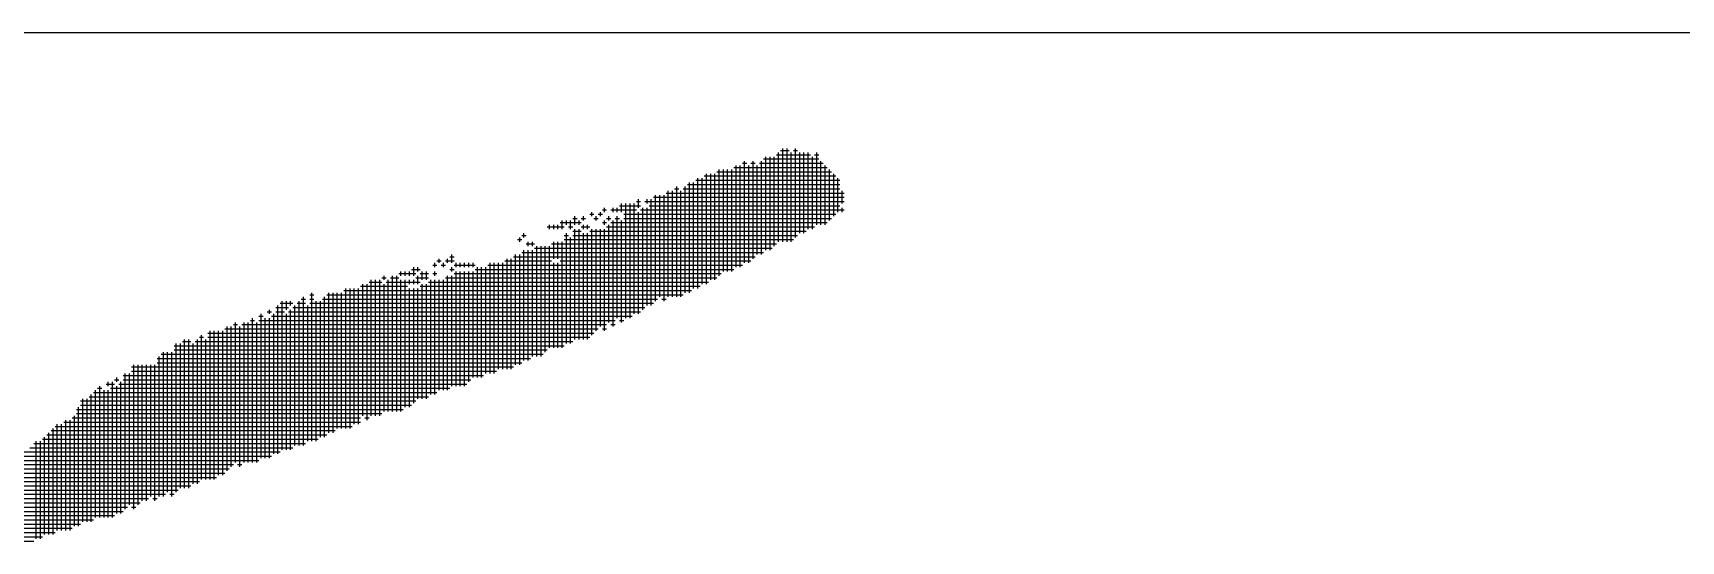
# Model space of a CAD drawing. Header units: feet. Extents: x 0 to 336400, y 0 to 237600.
# Drawn here: x 212106 to 213574, y 12348 to 12800 of the extents above; entities that cross this region are included whole.
import ezdxf
from ezdxf.enums import TextEntityAlignment as Align

# ---------------------------------------------------------------- set-up
doc = ezdxf.new("R2010")
doc.units = ezdxf.units.FT
doc.header["$LTSCALE"] = 2200
doc.header["$MEASUREMENT"] = 0
for name, color, linetype in [('CX-BORD-LIN1', 4, 'CONTINUOUS'), ('CX-BORD-LIN2', 3, 'CONTINUOUS'), ('CX-BORD-TEX2', 7, 'CONTINUOUS'), ('CX-BORD-TEX3', 6, 'CONTINUOUS'), ('CX-MISC', 2, 'CONTINUOUS')]:
    doc.layers.add(name, color=color, linetype=linetype)
doc.styles.add('TB_TEXT', font='')
doc.styles.add('TB_WBTXT', font='')
doc.styles.add('TB_WMTXT', font='')
doc.styles.get('TB_TEXT').set_extended_font_data('DotumChe')
doc.styles.get('TB_WBTXT').set_extended_font_data('Dotum')
doc.styles.get('TB_WMTXT').set_extended_font_data('DotumChe')

# ---------------------------------------------------------------- blocks, each defined once
blk = doc.blocks.new('CXBLKA1-KHCA-1')
at = {"layer": 'CX-BORD-LIN2'}
blk.add_lwpolyline([(558, 12), (270, 12)], dxfattribs=at)
at = {"layer": 'CX-BORD-LIN1', "style": 'TB_TEXT'}
for tag, p in [('TR_RCON5', (342.3033, 33)), ('TR_RCON4', (342.3033, 27)), ('TR_RCON3', (342.3033, 21)), ('TR_RCON2', (342.3033, 15)), ('TR_RCON1', (342.3033, 9))]:
    blk.add_attdef(tag, text='', height=3.5, dxfattribs=at).set_placement(p, align=Align.MIDDLE_LEFT)
for tag, height, p in [('TR_DGN5', 3.5, (451.1185, 33)), ('TR_CHK5', 3.5, (491.1185, 33)), ('TR_RDAT5', 3.5, (317.5, 33)), ('TR_APP5', 3.5, (531.1185, 33)), ('TR_RNUM5', 3, (285.1051, 32.6366)), ('TR_DGN4', 3.5, (451.1185, 27)), ('TR_CHK4', 3.5, (491.1185, 27)), ('TR_RDAT4', 3.5, (317.5, 27)), ('TR_APP4', 3.5, (531.1185, 27)), ('TR_RNUM4', 3, (285.1051, 26.6366)), ('TR_DGN3', 3.5, (451.1185, 21)), ('TR_CHK3', 3.5, (491.1185, 21)), ('TR_RDAT3', 3.5, (317.5, 21)), ('TR_APP3', 3.5, (531.1185, 21)), ('TR_RNUM3', 3, (285.1051, 20.6366)), ('TR_DGN2', 3.5, (451.1185, 15)), ('TR_CHK2', 3.5, (491.1185, 15)), ('TR_RDAT2', 3.5, (317.5, 15)), ('TR_APP2', 3.5, (531.1185, 15)), ('TR_RNUM2', 3, (285.1051, 14.6366)), ('TR_DGN1', 3.5, (451.1185, 9)), ('TR_CHK1', 3.5, (491.1185, 9)), ('TR_RDAT1', 3.5, (317.5, 9)), ('TR_APP1', 3.5, (531.1185, 9)), ('TR_RNUM1', 3, (285.1051, 8.6366))]:
    blk.add_attdef(tag, text='', height=height, dxfattribs=at).set_placement(p, align=Align.MIDDLE_CENTER)
at = {"layer": 'CX-BORD-LIN2', "style": 'TB_TEXT'}
blk.add_attdef('TD_VERSION', text='', height=3, rotation=90, dxfattribs=at).set_placement((800.5, 48.0149), align=Align.MIDDLE_CENTER)
at = {"layer": 'CX-BORD-TEX2', "style": 'TB_WMTXT'}
for tag, height, p in [('TB_CNAME', 5, (15.3448, 531.8324)), ('TB_CSCOP', 4, (16.6346, 523.8324))]:
    blk.add_attdef(tag, text='', height=height, dxfattribs=at).set_placement(p, align=Align.BOTTOM_LEFT)
at = {"layer": 'CX-BORD-TEX2', "style": 'TB_WBTXT'}
for tag, height, p in [('TB_MTITIL', 10, (398, 533.3264)), ('TB_STITL', 7, (398, 518.3264))]:
    blk.add_attdef(tag, text='', height=height, dxfattribs=at).set_placement(p, align=Align.MIDDLE_CENTER)
at = {"layer": 'CX-BORD-TEX3', "style": 'TB_TEXT'}
for tag, height, p in [('TD_LNDST', 4.5, (215, 31.5)), ('TD_DSECT', 4.5, (605.5, 31.5)), ('TD_DDIST', 4.5, (654.5, 31.5)), ('TD_DNAME_TOP', 4.5, (755, 27.957)), ('TD_CSECT', 4.5, (605.5, 22.5)), ('TD_CDIST', 4.5, (654.5, 22.5)), ('TD_DNAME_MAIN', 4.5, (755, 21.4731)), ('TD_DNAME_BOT', 3, (755, 15.2489)), ('TD_HSCAL', 4.5, (620.8841, 13.7484)), ('TD_VSCAL', 4.5, (656.8615, 13.7484)), ('TD_CCOMP', 4.5, (215, 13.5927)), ('TD_CSTEP', 4.5, (250.744, 5.125)), ('TD_FIELD', 4.5, (180, 5.125)), ('TD_DWGNO', 4.5, (755, 5.0017)), ('TD_DWGCODE', 4.5, (637, 4.7908))]:
    blk.add_attdef(tag, text='', height=height, dxfattribs=at).set_placement(p, align=Align.MIDDLE_CENTER)
for tag, height, width, p in [('TD_DCOMP', 4.5, 0.95, (215, 22.5875)), ('TD_CNAME', 5, 0.78, (65, 7.5956))]:
    blk.add_attdef(tag, text='', height=height, dxfattribs=dict(at, width=width)).set_placement(p, align=Align.MIDDLE_CENTER)

msp = doc.modelspace()

# ---------------------------------------------------------------- linework, layer by layer
at = {"layer": 'CX-MISC'}
for p, q in [((212758.5, 12606.5, 9817), (212758.5, 12689.7, 9817)), ((212762.3, 12606.5, 9817), (212762.3, 12689.7, 9817)), ((212766.1, 12610.3, 9817), (212766.1, 12689.7, 9817)), ((212767.9, 12691.6, 9817), (212798.2, 12691.6, 9817)), ((212769.8, 12614.1, 9817), (212769.8, 12693.5, 9817)), ((212771.7, 12695.3, 9817), (212779.3, 12695.3, 9817)), ((212773.6, 12614.1, 9817), (212773.6, 12697.2, 9817)), ((212777.4, 12614.1, 9817), (212777.4, 12697.2, 9817)), ((212781.2, 12614.1, 9817), (212781.2, 12693.5, 9817)), ((212783.1, 12695.3, 9817), (212786.8, 12695.3, 9817)), ((212785, 12617.9, 9817), (212785, 12697.2, 9817)), ((212788.7, 12621.6, 9817), (212788.7, 12693.5, 9817)), ((212792.5, 12621.6, 9817), (212792.5, 12693.5, 9817)), ((212796.3, 12625.4, 9817), (212796.3, 12693.5, 9817)), ((212800.1, 12625.4, 9817), (212800.1, 12689.7, 9817)), ((212802, 12691.6, 9817), (212805.7, 12691.6, 9817)), ((212803.9, 12629.2, 9817), (212803.9, 12693.5, 9817)), ((212705.6, 12576.3, 9817), (212705.6, 12674.6, 9817)), ((212709.4, 12580.1, 9817), (212709.4, 12674.6, 9817)), ((212713.1, 12580.1, 9817), (212713.1, 12674.6, 9817)), ((212715, 12676.4, 9817), (212817.1, 12676.4, 9817)), ((212716.9, 12583.8, 9817), (212716.9, 12678.3, 9817)), ((212720.7, 12587.6, 9817), (212720.7, 12678.3, 9817)), ((212724.5, 12587.6, 9817), (212724.5, 12678.3, 9817)), ((212728.3, 12587.6, 9817), (212728.3, 12678.3, 9817)), ((212730.1, 12680.2, 9817), (212813.3, 12680.2, 9817)), ((212732, 12591.4, 9817), (212732, 12682.1, 9817)), ((212735.8, 12591.4, 9817), (212735.8, 12682.1, 9817)), ((212737.7, 12684, 9817), (212741.5, 12684, 9817)), ((212739.6, 12595.2, 9817), (212739.6, 12685.9, 9817)), ((212743.4, 12595.2, 9817), (212743.4, 12682.1, 9817)), ((212745.3, 12684, 9817), (212749, 12684, 9817)), ((212747.2, 12599, 9817), (212747.2, 12685.9, 9817)), ((212750.9, 12602.7, 9817), (212750.9, 12682.1, 9817)), ((212752.8, 12684, 9817), (212809.5, 12684, 9817)), ((212754.7, 12602.7, 9817), (212754.7, 12685.9, 9817)), ((212756.6, 12687.8, 9817), (212805.7, 12687.8, 9817)), ((212807.6, 12629.2, 9817), (212807.6, 12685.9, 9817)), ((212811.4, 12629.2, 9817), (212811.4, 12682.1, 9817)), ((212815.2, 12633, 9817), (212815.2, 12678.3, 9817)), ((212819, 12636.8, 9817), (212819, 12674.6, 9817)), ((212671.6, 12564.9, 9817), (212671.6, 12659.4, 9817)), ((212675.3, 12564.9, 9817), (212675.3, 12659.4, 9817)), ((212677.2, 12661.3, 9817), (212681, 12661.3, 9817)), ((212679.1, 12564.9, 9817), (212679.1, 12663.2, 9817)), ((212682.9, 12564.9, 9817), (212682.9, 12659.4, 9817)), ((212684.8, 12661.3, 9817), (212824.6, 12661.3, 9817)), ((212686.7, 12568.7, 9817), (212686.7, 12663.2, 9817)), ((212688.6, 12665.1, 9817), (212824.6, 12665.1, 9817)), ((212690.5, 12568.7, 9817), (212690.5, 12667, 9817)), ((212694.2, 12572.5, 9817), (212694.2, 12667, 9817)), ((212696.1, 12668.9, 9817), (212824.6, 12668.9, 9817)), ((212698, 12572.5, 9817), (212698, 12670.8, 9817)), ((212701.8, 12576.3, 9817), (212701.8, 12670.8, 9817)), ((212703.7, 12672.7, 9817), (212820.9, 12672.7, 9817)), ((212822.8, 12640.5, 9817), (212822.8, 12670.8, 9817)), ((212826.5, 12648.1, 9817), (212826.5, 12659.4, 9817)), ((212614.9, 12640.5, 9817), (212614.9, 12644.3, 9817)), ((212622.4, 12640.5, 9817), (212622.4, 12644.3, 9817)), ((212626.2, 12640.5, 9817), (212626.2, 12644.3, 9817)), ((212628.1, 12646.2, 9817), (212647, 12646.2, 9817)), ((212630, 12640.5, 9817), (212630, 12648.1, 9817)), ((212633.8, 12546, 9817), (212633.8, 12648.1, 9817)), ((212637.5, 12546, 9817), (212637.5, 12648.1, 9817)), ((212641.3, 12549.8, 9817), (212641.3, 12648.1, 9817)), ((212643.2, 12650, 9817), (212647, 12650, 9817)), ((212645.1, 12644.3, 9817), (212645.1, 12651.9, 9817)), ((212648.9, 12553.6, 9817), (212648.9, 12644.3, 9817)), ((212650.8, 12650, 9817), (212828.4, 12650, 9817)), ((212652.7, 12648.1, 9817), (212652.7, 12651.9, 9817)), ((212652.7, 12557.4, 9817), (212652.7, 12644.3, 9817)), ((212654.5, 12646.2, 9817), (212824.6, 12646.2, 9817)), ((212656.4, 12557.4, 9817), (212656.4, 12651.9, 9817)), ((212658.3, 12653.8, 9817), (212828.4, 12653.8, 9817)), ((212660.2, 12561.2, 9817), (212660.2, 12655.7, 9817)), ((212664, 12564.9, 9817), (212664, 12655.7, 9817)), ((212667.8, 12561.2, 9817), (212667.8, 12655.7, 9817)), ((212669.7, 12657.5, 9817), (212828.4, 12657.5, 9817)), ((212826.5, 12640.5, 9817), (212826.5, 12644.3, 9817)), ((212575.2, 12631.1, 9817), (212594.1, 12631.1, 9817)), ((212577.1, 12625.4, 9817), (212577.1, 12633, 9817)), ((212580.8, 12629.2, 9817), (212580.8, 12633, 9817)), ((212584.6, 12625.4, 9817), (212584.6, 12633, 9817)), ((212586.5, 12634.9, 9817), (212590.3, 12634.9, 9817)), ((212588.4, 12629.2, 9817), (212588.4, 12636.8, 9817)), ((212592.2, 12629.2, 9817), (212592.2, 12633, 9817)), ((212594.1, 12634.9, 9817), (212597.8, 12634.9, 9817)), ((212596, 12633, 9817), (212596, 12636.8, 9817)), ((212601.6, 12638.6, 9817), (212605.4, 12638.6, 9817)), ((212603.5, 12636.8, 9817), (212603.5, 12640.5, 9817)), ((212605.4, 12634.9, 9817), (212609.2, 12634.9, 9817)), ((212607.3, 12633, 9817), (212607.3, 12636.8, 9817)), ((212609.2, 12638.6, 9817), (212613, 12638.6, 9817)), ((212611.1, 12636.8, 9817), (212611.1, 12640.5, 9817)), ((212613, 12642.4, 9817), (212616.7, 12642.4, 9817)), ((212613, 12631.1, 9817), (212616.7, 12631.1, 9817)), ((212614.9, 12629.2, 9817), (212614.9, 12633, 9817)), ((212616.7, 12634.9, 9817), (212620.5, 12634.9, 9817)), ((212618.6, 12633, 9817), (212618.6, 12636.8, 9817)), ((212620.5, 12642.4, 9817), (212643.2, 12642.4, 9817)), ((212620.5, 12631.1, 9817), (212813.3, 12631.1, 9817)), ((212622.4, 12538.5, 9817), (212622.4, 12633, 9817)), ((212624.3, 12634.9, 9817), (212628.1, 12634.9, 9817)), ((212626.2, 12546, 9817), (212626.2, 12636.8, 9817)), ((212630, 12542.3, 9817), (212630, 12633, 9817)), ((212631.9, 12638.6, 9817), (212820.9, 12638.6, 9817)), ((212631.9, 12634.9, 9817), (212817.1, 12634.9, 9817)), ((212645.1, 12549.8, 9817), (212645.1, 12640.5, 9817)), ((212647, 12642.4, 9817), (212828.4, 12642.4, 9817)), ((212537.4, 12616, 9817), (212541.1, 12616, 9817)), ((212539.3, 12614.1, 9817), (212539.3, 12617.9, 9817)), ((212541.1, 12619.7, 9817), (212544.9, 12619.7, 9817)), ((212543, 12617.9, 9817), (212543, 12621.6, 9817)), ((212563.8, 12627.3, 9817), (212578.9, 12627.3, 9817)), ((212565.7, 12625.4, 9817), (212565.7, 12629.2, 9817)), ((212569.5, 12625.4, 9817), (212569.5, 12629.2, 9817)), ((212573.3, 12625.4, 9817), (212573.3, 12629.2, 9817)), ((212578.9, 12619.7, 9817), (212582.7, 12619.7, 9817)), ((212578.9, 12616, 9817), (212783.1, 12616, 9817)), ((212580.8, 12523.4, 9817), (212580.8, 12621.6, 9817)), ((212582.7, 12627.3, 9817), (212586.5, 12627.3, 9817)), ((212584.6, 12523.4, 9817), (212584.6, 12617.9, 9817)), ((212586.5, 12623.5, 9817), (212594.1, 12623.5, 9817)), ((212586.5, 12619.7, 9817), (212786.8, 12619.7, 9817)), ((212588.4, 12527.1, 9817), (212588.4, 12625.4, 9817)), ((212592.2, 12527.1, 9817), (212592.2, 12625.4, 9817)), ((212594.1, 12627.3, 9817), (212601.6, 12627.3, 9817)), ((212596, 12625.4, 9817), (212596, 12629.2, 9817)), ((212596, 12527.1, 9817), (212596, 12621.6, 9817)), ((212599.7, 12625.4, 9817), (212599.7, 12629.2, 9817)), ((212599.7, 12527.1, 9817), (212599.7, 12621.6, 9817)), ((212601.6, 12623.5, 9817), (212794.4, 12623.5, 9817)), ((212603.5, 12530.9, 9817), (212603.5, 12625.4, 9817)), ((212607.3, 12534.7, 9817), (212607.3, 12625.4, 9817)), ((212611.1, 12538.5, 9817), (212611.1, 12625.4, 9817)), ((212614.9, 12534.7, 9817), (212614.9, 12625.4, 9817)), ((212616.7, 12627.3, 9817), (212802, 12627.3, 9817)), ((212618.6, 12542.3, 9817), (212618.6, 12629.2, 9817)), ((212476.9, 12600.8, 9817), (212480.7, 12600.8, 9817)), ((212478.8, 12595.2, 9817), (212478.8, 12602.7, 9817)), ((212533.6, 12600.8, 9817), (212749, 12600.8, 9817)), ((212535.5, 12504.5, 9817), (212535.5, 12602.7, 9817)), ((212539.3, 12504.5, 9817), (212539.3, 12602.7, 9817)), ((212541.1, 12604.6, 9817), (212756.6, 12604.6, 9817)), ((212543, 12508.2, 9817), (212543, 12606.5, 9817)), ((212544.9, 12612.2, 9817), (212552.5, 12612.2, 9817)), ((212546.8, 12610.3, 9817), (212546.8, 12614.1, 9817)), ((212546.8, 12508.2, 9817), (212546.8, 12606.5, 9817)), ((212550.6, 12610.3, 9817), (212550.6, 12614.1, 9817)), ((212550.6, 12512, 9817), (212550.6, 12606.5, 9817)), ((212552.5, 12608.4, 9817), (212764.2, 12608.4, 9817)), ((212554.4, 12512, 9817), (212554.4, 12610.3, 9817)), ((212558.2, 12512, 9817), (212558.2, 12610.3, 9817)), ((212561.9, 12515.8, 9817), (212561.9, 12610.3, 9817)), ((212565.7, 12519.6, 9817), (212565.7, 12610.3, 9817)), ((212567.6, 12612.2, 9817), (212767.9, 12612.2, 9817)), ((212569.5, 12599, 9817), (212569.5, 12614.1, 9817)), ((212573.3, 12599, 9817), (212573.3, 12614.1, 9817)), ((212577.1, 12519.6, 9817), (212577.1, 12614.1, 9817)), ((212431.5, 12585.7, 9817), (212446.6, 12585.7, 9817)), ((212433.4, 12583.8, 9817), (212433.4, 12587.6, 9817)), ((212437.2, 12583.8, 9817), (212437.2, 12587.6, 9817)), ((212441, 12583.8, 9817), (212441, 12587.6, 9817)), ((212442.9, 12589.5, 9817), (212450.4, 12589.5, 9817)), ((212444.8, 12583.8, 9817), (212444.8, 12591.4, 9817)), ((212448.5, 12587.6, 9817), (212448.5, 12591.4, 9817)), ((212450.4, 12585.7, 9817), (212458, 12585.7, 9817)), ((212452.3, 12580.1, 9817), (212452.3, 12587.6, 9817)), ((212456.1, 12580.1, 9817), (212456.1, 12587.6, 9817)), ((212461.8, 12593.3, 9817), (212465.5, 12593.3, 9817)), ((212461.8, 12585.7, 9817), (212465.5, 12585.7, 9817)), ((212463.7, 12591.4, 9817), (212463.7, 12595.2, 9817)), ((212463.7, 12583.8, 9817), (212463.7, 12587.6, 9817)), ((212465.5, 12597.1, 9817), (212469.3, 12597.1, 9817)), ((212467.4, 12595.2, 9817), (212467.4, 12599, 9817)), ((212469.3, 12593.3, 9817), (212473.1, 12593.3, 9817)), ((212471.2, 12591.4, 9817), (212471.2, 12595.2, 9817)), ((212473.1, 12597.1, 9817), (212480.7, 12597.1, 9817)), ((212475, 12595.2, 9817), (212475, 12599, 9817)), ((212476.9, 12589.5, 9817), (212480.7, 12589.5, 9817)), ((212478.8, 12587.6, 9817), (212478.8, 12591.4, 9817)), ((212480.7, 12593.3, 9817), (212499.6, 12593.3, 9817)), ((212480.7, 12585.7, 9817), (212718.8, 12585.7, 9817)), ((212482.6, 12591.4, 9817), (212482.6, 12595.2, 9817)), ((212482.6, 12485.6, 9817), (212482.6, 12587.6, 9817)), ((212486.3, 12591.4, 9817), (212486.3, 12595.2, 9817)), ((212486.3, 12485.6, 9817), (212486.3, 12587.6, 9817)), ((212490.1, 12591.4, 9817), (212490.1, 12595.2, 9817)), ((212490.1, 12485.6, 9817), (212490.1, 12587.6, 9817)), ((212493.9, 12591.4, 9817), (212493.9, 12595.2, 9817)), ((212493.9, 12489.3, 9817), (212493.9, 12587.6, 9817)), ((212497.7, 12591.4, 9817), (212497.7, 12595.2, 9817)), ((212497.7, 12493.1, 9817), (212497.7, 12587.6, 9817)), ((212499.6, 12589.5, 9817), (212730.1, 12589.5, 9817)), ((212501.5, 12493.1, 9817), (212501.5, 12591.4, 9817)), ((212505.2, 12493.1, 9817), (212505.2, 12591.4, 9817)), ((212509, 12496.9, 9817), (212509, 12591.4, 9817)), ((212510.9, 12593.3, 9817), (212737.7, 12593.3, 9817)), ((212512.8, 12496.9, 9817), (212512.8, 12595.2, 9817)), ((212516.6, 12496.9, 9817), (212516.6, 12595.2, 9817)), ((212520.4, 12500.7, 9817), (212520.4, 12595.2, 9817)), ((212524.1, 12500.7, 9817), (212524.1, 12595.2, 9817)), ((212526, 12597.1, 9817), (212567.6, 12597.1, 9817)), ((212527.9, 12500.7, 9817), (212527.9, 12599, 9817)), ((212531.7, 12500.7, 9817), (212531.7, 12599, 9817)), ((212569.5, 12519.6, 9817), (212569.5, 12595.2, 9817)), ((212573.3, 12519.6, 9817), (212573.3, 12595.2, 9817)), ((212575.2, 12597.1, 9817), (212745.3, 12597.1, 9817)), ((212384.3, 12447.8, 9817), (212384.3, 12572.5, 9817)), ((212388.1, 12447.8, 9817), (212388.1, 12572.5, 9817)), ((212391.8, 12451.5, 9817), (212391.8, 12572.5, 9817)), ((212395.6, 12451.5, 9817), (212395.6, 12572.5, 9817)), ((212397.5, 12574.4, 9817), (212439.1, 12574.4, 9817)), ((212399.4, 12459.1, 9817), (212399.4, 12576.3, 9817)), ((212403.2, 12455.3, 9817), (212403.2, 12576.3, 9817)), ((212405.1, 12578.2, 9817), (212416.4, 12578.2, 9817)), ((212407, 12459.1, 9817), (212407, 12580.1, 9817)), ((212410.7, 12459.1, 9817), (212410.7, 12580.1, 9817)), ((212414.5, 12459.1, 9817), (212414.5, 12580.1, 9817)), ((212416.4, 12581.9, 9817), (212420.2, 12581.9, 9817)), ((212418.3, 12580.1, 9817), (212418.3, 12583.8, 9817)), ((212418.3, 12462.9, 9817), (212418.3, 12576.3, 9817)), ((212420.2, 12578.2, 9817), (212450.4, 12578.2, 9817)), ((212422.1, 12462.9, 9817), (212422.1, 12580.1, 9817)), ((212424, 12581.9, 9817), (212431.5, 12581.9, 9817)), ((212425.9, 12462.9, 9817), (212425.9, 12583.8, 9817)), ((212429.6, 12462.9, 9817), (212429.6, 12583.8, 9817)), ((212433.4, 12462.9, 9817), (212433.4, 12580.1, 9817)), ((212437.2, 12466.7, 9817), (212437.2, 12580.1, 9817)), ((212441, 12576.3, 9817), (212441, 12580.1, 9817)), ((212441, 12466.7, 9817), (212441, 12572.5, 9817)), ((212444.8, 12576.3, 9817), (212444.8, 12580.1, 9817)), ((212444.8, 12470.4, 9817), (212444.8, 12572.5, 9817)), ((212446.6, 12581.9, 9817), (212458, 12581.9, 9817)), ((212448.5, 12576.3, 9817), (212448.5, 12583.8, 9817)), ((212448.5, 12474.2, 9817), (212448.5, 12572.5, 9817)), ((212450.4, 12574.4, 9817), (212699.9, 12574.4, 9817)), ((212452.3, 12474.2, 9817), (212452.3, 12576.3, 9817)), ((212456.1, 12474.2, 9817), (212456.1, 12576.3, 9817)), ((212458, 12578.2, 9817), (212707.5, 12578.2, 9817)), ((212459.9, 12478, 9817), (212459.9, 12580.1, 9817)), ((212463.7, 12478, 9817), (212463.7, 12580.1, 9817)), ((212467.4, 12481.8, 9817), (212467.4, 12580.1, 9817)), ((212471.2, 12481.8, 9817), (212471.2, 12580.1, 9817)), ((212473.1, 12581.9, 9817), (212715, 12581.9, 9817)), ((212475, 12481.8, 9817), (212475, 12583.8, 9817)), ((212478.8, 12485.6, 9817), (212478.8, 12583.8, 9817)), ((212323.8, 12425.1, 9817), (212323.8, 12557.4, 9817)), ((212325.7, 12559.3, 9817), (212337, 12559.3, 9817)), ((212327.6, 12428.9, 9817), (212327.6, 12561.2, 9817)), ((212331.4, 12553.6, 9817), (212331.4, 12561.2, 9817)), ((212335.1, 12557.4, 9817), (212335.1, 12561.2, 9817)), ((212338.9, 12432.6, 9817), (212338.9, 12557.4, 9817)), ((212340.8, 12559.3, 9817), (212348.4, 12559.3, 9817)), ((212342.7, 12432.6, 9817), (212342.7, 12561.2, 9817)), ((212344.6, 12563, 9817), (212348.4, 12563, 9817)), ((212346.5, 12432.6, 9817), (212346.5, 12564.9, 9817)), ((212350.3, 12436.4, 9817), (212350.3, 12557.4, 9817)), ((212352.1, 12566.8, 9817), (212355.9, 12566.8, 9817)), ((212352.1, 12563, 9817), (212355.9, 12563, 9817)), ((212352.1, 12559.3, 9817), (212658.3, 12559.3, 9817)), ((212354, 12436.4, 9817), (212354, 12568.7, 9817)), ((212357.8, 12436.4, 9817), (212357.8, 12561.2, 9817)), ((212361.6, 12440.2, 9817), (212361.6, 12561.2, 9817)), ((212363.5, 12563, 9817), (212662.1, 12563, 9817)), ((212365.4, 12440.2, 9817), (212365.4, 12564.9, 9817)), ((212367.3, 12566.8, 9817), (212684.8, 12566.8, 9817)), ((212369.2, 12444, 9817), (212369.2, 12568.7, 9817)), ((212372.9, 12444, 9817), (212372.9, 12568.7, 9817)), ((212376.7, 12447.8, 9817), (212376.7, 12568.7, 9817)), ((212380.5, 12447.8, 9817), (212380.5, 12568.7, 9817)), ((212382.4, 12570.6, 9817), (212692.3, 12570.6, 9817)), ((212665.9, 12563, 9817), (212669.7, 12563, 9817)), ((212286, 12417.5, 9817), (212286, 12542.3, 9817)), ((212293.6, 12417.5, 9817), (212293.6, 12542.3, 9817)), ((212297.3, 12417.5, 9817), (212297.3, 12542.3, 9817)), ((212299.2, 12544.1, 9817), (212303, 12544.1, 9817)), ((212301.1, 12417.5, 9817), (212301.1, 12546, 9817)), ((212304.9, 12417.5, 9817), (212304.9, 12542.3, 9817)), ((212306.8, 12547.9, 9817), (212310.6, 12547.9, 9817)), ((212306.8, 12544.1, 9817), (212624.3, 12544.1, 9817)), ((212308.7, 12421.3, 9817), (212308.7, 12549.8, 9817)), ((212312.5, 12421.3, 9817), (212312.5, 12546, 9817)), ((212314.3, 12551.7, 9817), (212318.1, 12551.7, 9817)), ((212316.2, 12549.8, 9817), (212316.2, 12553.6, 9817)), ((212316.2, 12421.3, 9817), (212316.2, 12546, 9817)), ((212318.1, 12547.9, 9817), (212639.4, 12547.9, 9817)), ((212320, 12425.1, 9817), (212320, 12549.8, 9817)), ((212321.9, 12555.5, 9817), (212333.2, 12555.5, 9817)), ((212321.9, 12551.7, 9817), (212329.5, 12551.7, 9817)), ((212331.4, 12428.9, 9817), (212331.4, 12549.8, 9817)), ((212333.2, 12551.7, 9817), (212647, 12551.7, 9817)), ((212335.1, 12428.9, 9817), (212335.1, 12553.6, 9817)), ((212337, 12555.5, 9817), (212650.8, 12555.5, 9817)), ((212628.1, 12544.1, 9817), (212631.9, 12544.1, 9817)), ((212240.6, 12394.8, 9817), (212240.6, 12527.1, 9817)), ((212244.4, 12394.8, 9817), (212244.4, 12527.1, 9817)), ((212252, 12398.6, 9817), (212252, 12527.1, 9817)), ((212253.9, 12529, 9817), (212257.6, 12529, 9817)), ((212255.8, 12402.4, 9817), (212255.8, 12530.9, 9817)), ((212259.5, 12402.4, 9817), (212259.5, 12527.1, 9817)), ((212261.4, 12532.8, 9817), (212605.4, 12532.8, 9817)), ((212261.4, 12529, 9817), (212601.6, 12529, 9817)), ((212263.3, 12402.4, 9817), (212263.3, 12534.7, 9817)), ((212267.1, 12402.4, 9817), (212267.1, 12534.7, 9817)), ((212270.9, 12406.2, 9817), (212270.9, 12534.7, 9817)), ((212274.7, 12406.2, 9817), (212274.7, 12534.7, 9817)), ((212276.5, 12536.6, 9817), (212609.2, 12536.6, 9817)), ((212278.4, 12410, 9817), (212278.4, 12538.5, 9817)), ((212282.2, 12413.7, 9817), (212282.2, 12538.5, 9817)), ((212284.1, 12540.4, 9817), (212287.9, 12540.4, 9817)), ((212289.8, 12413.7, 9817), (212289.8, 12538.5, 9817)), ((212291.7, 12540.4, 9817), (212616.7, 12540.4, 9817)), ((212613, 12536.6, 9817), (212616.7, 12536.6, 9817)), ((212620.5, 12540.4, 9817), (212624.3, 12540.4, 9817)), ((212218, 12387.3, 9817), (212218, 12512, 9817)), ((212219.8, 12513.9, 9817), (212560, 12513.9, 9817)), ((212221.7, 12387.3, 9817), (212221.7, 12515.8, 9817)), ((212225.5, 12391.1, 9817), (212225.5, 12515.8, 9817)), ((212229.3, 12387.3, 9817), (212229.3, 12515.8, 9817)), ((212231.2, 12521.5, 9817), (212578.9, 12521.5, 9817)), ((212231.2, 12517.7, 9817), (212563.8, 12517.7, 9817)), ((212233.1, 12391.1, 9817), (212233.1, 12523.4, 9817)), ((212236.9, 12394.8, 9817), (212236.9, 12523.4, 9817)), ((212238.7, 12525.2, 9817), (212246.3, 12525.2, 9817)), ((212248.2, 12398.6, 9817), (212248.2, 12523.4, 9817)), ((212250.1, 12525.2, 9817), (212586.5, 12525.2, 9817)), ((212193.4, 12502.6, 9817), (212533.6, 12502.6, 9817)), ((212193.4, 12498.8, 9817), (212518.5, 12498.8, 9817)), ((212195.3, 12375.9, 9817), (212195.3, 12504.5, 9817)), ((212199.1, 12379.7, 9817), (212199.1, 12504.5, 9817)), ((212202.8, 12383.5, 9817), (212202.8, 12504.5, 9817)), ((212206.6, 12383.5, 9817), (212206.6, 12504.5, 9817)), ((212210.4, 12387.3, 9817), (212210.4, 12504.5, 9817)), ((212214.2, 12383.5, 9817), (212214.2, 12504.5, 9817)), ((212216.1, 12510.1, 9817), (212548.7, 12510.1, 9817)), ((212216.1, 12506.3, 9817), (212541.1, 12506.3, 9817)), ((212163.1, 12483.7, 9817), (212166.9, 12483.7, 9817)), ((212165, 12368.4, 9817), (212165, 12485.6, 9817)), ((212170.7, 12487.4, 9817), (212178.3, 12487.4, 9817)), ((212172.6, 12485.6, 9817), (212172.6, 12489.3, 9817)), ((212174.5, 12483.7, 9817), (212476.9, 12483.7, 9817)), ((212176.4, 12368.4, 9817), (212176.4, 12489.3, 9817)), ((212178.3, 12491.2, 9817), (212182, 12491.2, 9817)), ((212180.2, 12489.3, 9817), (212180.2, 12493.1, 9817)), ((212180.2, 12372.2, 9817), (212180.2, 12485.6, 9817)), ((212182, 12487.4, 9817), (212492, 12487.4, 9817)), ((212183.9, 12372.2, 9817), (212183.9, 12489.3, 9817)), ((212185.8, 12495, 9817), (212507.1, 12495, 9817)), ((212185.8, 12491.2, 9817), (212495.8, 12491.2, 9817)), ((212187.7, 12375.9, 9817), (212187.7, 12496.9, 9817)), ((212191.5, 12379.7, 9817), (212191.5, 12496.9, 9817)), ((212148, 12472.3, 9817), (212446.6, 12472.3, 9817)), ((212148, 12468.5, 9817), (212442.9, 12468.5, 9817)), ((212149.9, 12364.6, 9817), (212149.9, 12474.2, 9817)), ((212153.7, 12364.6, 9817), (212153.7, 12474.2, 9817)), ((212155.6, 12476.1, 9817), (212458, 12476.1, 9817)), ((212157.5, 12364.6, 9817), (212157.5, 12478, 9817)), ((212159.4, 12479.9, 9817), (212465.5, 12479.9, 9817)), ((212161.3, 12368.4, 9817), (212161.3, 12481.8, 9817)), ((212168.8, 12368.4, 9817), (212168.8, 12481.8, 9817)), ((212172.6, 12368.4, 9817), (212172.6, 12481.8, 9817)), ((212132.9, 12453.4, 9817), (212397.5, 12453.4, 9817)), ((212134.8, 12357, 9817), (212134.8, 12455.3, 9817)), ((212138.6, 12357, 9817), (212138.6, 12455.3, 9817)), ((212140.5, 12457.2, 9817), (212397.5, 12457.2, 9817)), ((212142.4, 12360.8, 9817), (212142.4, 12459.1, 9817)), ((212144.2, 12464.8, 9817), (212435.3, 12464.8, 9817)), ((212144.2, 12461, 9817), (212416.4, 12461, 9817)), ((212146.1, 12360.8, 9817), (212146.1, 12466.7, 9817)), ((212401.3, 12457.2, 9817), (212405.1, 12457.2, 9817)), ((212115.9, 12353.3, 9817), (212115.9, 12440.2, 9817)), ((212117.8, 12442.1, 9817), (212367.3, 12442.1, 9817)), ((212119.7, 12353.3, 9817), (212119.7, 12444, 9817)), ((212121.6, 12445.9, 9817), (212374.8, 12445.9, 9817)), ((212123.5, 12353.3, 9817), (212123.5, 12447.8, 9817)), ((212125.3, 12449.6, 9817), (212389.9, 12449.6, 9817)), ((212127.2, 12357, 9817), (212127.2, 12451.5, 9817)), ((212131, 12357, 9817), (212131, 12451.5, 9817)), ((212091.3, 12427, 9817), (212325.7, 12427, 9817)), ((212102.7, 12430.7, 9817), (212337, 12430.7, 9817)), ((212106.4, 12434.5, 9817), (212348.4, 12434.5, 9817)), ((212108.3, 12349.5, 9817), (212108.3, 12436.4, 9817)), ((212112.1, 12349.5, 9817), (212112.1, 12436.4, 9817)), ((212114, 12438.3, 9817), (212359.7, 12438.3, 9817)), ((212053.5, 12415.6, 9817), (212284.1, 12415.6, 9817)), ((212068.6, 12411.8, 9817), (212280.3, 12411.8, 9817)), ((212087.5, 12419.4, 9817), (212306.8, 12419.4, 9817)), ((212091.3, 12423.2, 9817), (212318.1, 12423.2, 9817)), ((212287.9, 12415.6, 9817), (212291.7, 12415.6, 9817)), ((212030.8, 12396.7, 9817), (212246.3, 12396.7, 9817)), ((212038.4, 12400.5, 9817), (212253.9, 12400.5, 9817)), ((212049.7, 12404.3, 9817), (212269, 12404.3, 9817)), ((212057.3, 12408.1, 9817), (212276.5, 12408.1, 9817)), ((212004.4, 12381.6, 9817), (212200.9, 12381.6, 9817)), ((212011.9, 12385.4, 9817), (212208.5, 12385.4, 9817)), ((212027.1, 12392.9, 9817), (212235, 12392.9, 9817)), ((212027.1, 12389.2, 9817), (212223.6, 12389.2, 9817)), ((212212.3, 12385.4, 9817), (212216.1, 12385.4, 9817)), ((212227.4, 12389.2, 9817), (212231.2, 12389.2, 9817)), ((211947.7, 12366.5, 9817), (212159.4, 12366.5, 9817)), ((211970.4, 12374, 9817), (212185.8, 12374, 9817)), ((211970.4, 12370.3, 9817), (212178.3, 12370.3, 9817)), ((211981.7, 12377.8, 9817), (212189.6, 12377.8, 9817)), ((212193.4, 12377.8, 9817), (212197.2, 12377.8, 9817)), ((211868.3, 12351.4, 9817), (212114, 12351.4, 9817)), ((211909.9, 12355.1, 9817), (212125.3, 12355.1, 9817)), ((211921.2, 12358.9, 9817), (212140.5, 12358.9, 9817)), ((211940.1, 12362.7, 9817), (212148, 12362.7, 9817)), ((211857, 12347.6, 9817), (212106.4, 12347.6, 9817))]:
    msp.add_line(p, q, dxfattribs=at)

# ---------------------------------------------------------------- block references
at = {"layer": 'CX-MISC', "xscale": 400, "yscale": 400, "zscale": 400}
msp.add_blockref('CXBLKA1-KHCA-1', (10000, 8000), dxfattribs=at)

doc.saveas('drawing.dxf')
